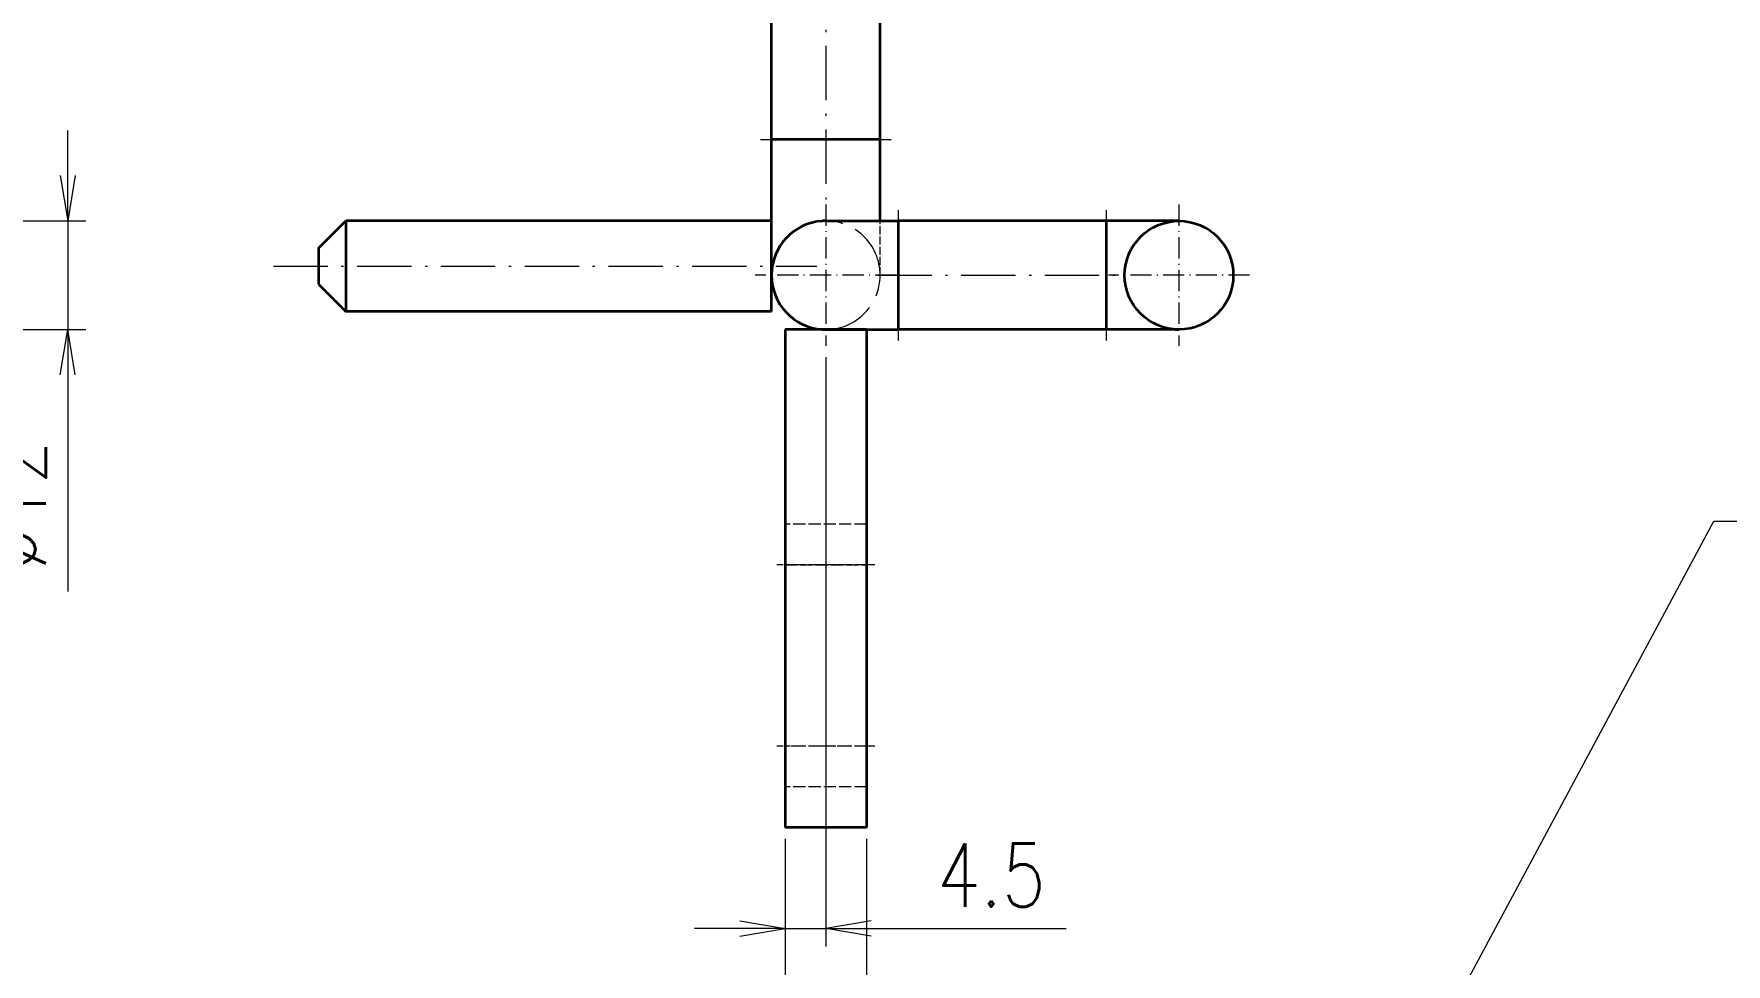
# Model space of a CAD drawing. Header units: millimetres. Extents: x 1333 to 76562, y -37889 to -7215.
# Drawn here: x 8732.4 to 8919.3, y -16694.8 to -16592.1 of the extents above; entities that cross this region are included whole.
import ezdxf

# ---------------------------------------------------------------- set-up
doc = ezdxf.new("R2010")
doc.units = ezdxf.units.MM
doc.header["$LTSCALE"] = 0.5
for name, pattern in [('AM_ISO02W050x2', [3.75, 3, -0.75]), ('AM_ISO08W050x2', [9, 6, -0.75, 1.5, -0.75]), ('DASHDOT', [18.5, 12, -3, 0.5, -3]), ('DASHED', [15, 12, -3])]:
    doc.linetypes.add(name, pattern=pattern)
for name, color, linetype, lineweight in [('中心线', 2, 'AM_ISO08W050x2', 18), ('标注线', 3, 'Continuous', 18), ('粗实线', 7, 'Continuous', 35), ('虚线', 1, 'AM_ISO02W050x2', 18)]:
    doc.layers.add(name, color=color, linetype=linetype, lineweight=lineweight)
doc.styles.add('DIM', font='romans.shx', dxfattribs={"width": 0.8, "bigfont": 'bigfont.shx'})
doc.dimstyles.new('DEH 1-2', dxfattribs={"dimscale": 2, "dimtxt": 3.5, "dimasz": 2.5, "dimexe": 1, "dimexo": 0.625, "dimgap": 1.2, "dimtad": 1, "dimtoh": 1, "dimdsep": 46, "dimtxsty": 'DIM', "dimblk": 'OPEN', "dimcen": 0, "dimclrd": 8, "dimclre": 8, "dimclrt": 2, "dimazin": 2, "dimtfac": 0.5, "dimtmove": 0, "dimatfit": 3, "dimldrblk": 'OPEN', "dimfxl": 0, "dimtolj": 2, "dimlwd": 18, "dimlwe": 18, "dimarcsym": 0})
doc.dimstyles.new('DEH 1-2$0', dxfattribs={"dimscale": 2, "dimtxt": 3.5, "dimasz": 2.5, "dimexe": 1, "dimexo": 0.625, "dimgap": 1.2, "dimtad": 1, "dimdsep": 46, "dimtxsty": 'DIM', "dimblk": 'OPEN', "dimcen": 0, "dimclrd": 8, "dimclre": 8, "dimclrt": 2, "dimazin": 2, "dimtfac": 0.5, "dimtmove": 0, "dimatfit": 3, "dimldrblk": 'OPEN', "dimfxl": 0, "dimtolj": 2, "dimlwd": 13, "dimlwe": 13, "dimarcsym": 0})

# ---------------------------------------------------------------- blocks, each defined once
blk = doc.blocks.new('_Open')
at = {"color": 0, "linetype": 'ByBlock', "lineweight": -2}
for p, q in [((-1, 0.167), (0, 0)), ((-1, -0.167), (0, 0)), ((0, 0), (-1, 0))]:
    blk.add_line(p, q, dxfattribs=at)
blk = doc.blocks.new('*D35')
at = {"layer": 'Defpoints', "color": 0, "transparency": 16777216}
for p in [(8717.9, -16612.73), (8717.9, -16624.73), (8736.17, -16624.73)]:
    blk.add_point(p, dxfattribs=at)
at = {"layer": '标注线', "color": 8, "lineweight": 13, "transparency": 16777216}
for p, q in [((8736.17, -16607.73), (8736.17, -16602.73)), ((8719.15, -16612.73), (8738.17, -16612.73)), ((8736.17, -16612.73), (8736.17, -16624.73)), ((8719.15, -16624.73), (8738.17, -16624.73)), ((8736.17, -16629.73), (8736.17, -16653.66))]:
    blk.add_line(p, q, dxfattribs=at)
at = {"layer": '标注线', "color": 8, "lineweight": 13, "transparency": 16777216, "xscale": 5, "yscale": 5, "zscale": 5}
for p, rotation in [((8736.17, -16612.73), 270), ((8736.17, -16624.73), 90)]:
    blk.add_blockref('_Open', p, dxfattribs=dict(at, rotation=rotation))
at = {"layer": '标注线', "color": 2, "transparency": 16777216, "insert": (8730.27, -16644.19), "char_height": 7, "attachment_point": 5, "rotation": 90, "style": 'DIM'}
blk.add_mtext('\\A2;%%c12', dxfattribs=at)
blk = doc.blocks.new('*D39')
at = {"layer": 'Defpoints', "color": 0, "transparency": 16777216}
for p in [(8815.38, -16679.73), (8824.38, -16679.73), (8824.38, -16706.76)]:
    blk.add_point(p, dxfattribs=at)
at = {"layer": '标注线', "color": 8, "lineweight": 13, "transparency": 16777216}
for p, q in [((8815.38, -16680.98), (8815.38, -16708.76)), ((8824.38, -16680.98), (8824.38, -16708.76)), ((8810.38, -16706.76), (8805.38, -16706.76)), ((8815.38, -16706.76), (8824.38, -16706.76)), ((8829.38, -16706.76), (8834.38, -16706.76))]:
    blk.add_line(p, q, dxfattribs=at)
at = {"layer": '标注线', "color": 8, "lineweight": 13, "transparency": 16777216, "xscale": 5, "yscale": 5, "zscale": 5}
blk.add_blockref('_Open', (8815.38, -16706.76), dxfattribs=at)
at = {"layer": '标注线', "color": 8, "lineweight": 13, "transparency": 16777216, "xscale": 5, "yscale": 5, "zscale": 5, "rotation": 180}
blk.add_blockref('_Open', (8824.38, -16706.76), dxfattribs=at)
at = {"layer": '标注线', "color": 2, "transparency": 16777216, "insert": (8819.88, -16700.86), "char_height": 7, "attachment_point": 5, "style": 'DIM'}
blk.add_mtext('\\A2;9', dxfattribs=at)
blk = doc.blocks.new('*D40')
at = {"layer": 'Defpoints', "color": 0, "transparency": 16777216}
for p in [(8819.88, -16626.53), (8815.38, -16679.73), (8819.88, -16690.88)]:
    blk.add_point(p, dxfattribs=at)
at = {"layer": '标注线', "color": 8, "lineweight": 13, "transparency": 16777216}
for p, q in [((8819.88, -16627.78), (8819.88, -16692.88)), ((8815.38, -16680.98), (8815.38, -16692.88)), ((8810.38, -16690.88), (8805.38, -16690.88)), ((8815.38, -16690.88), (8819.88, -16690.88)), ((8824.88, -16690.88), (8846.41, -16690.88))]:
    blk.add_line(p, q, dxfattribs=at)
at = {"layer": '标注线', "color": 8, "lineweight": 13, "transparency": 16777216, "xscale": 5, "yscale": 5, "zscale": 5}
blk.add_blockref('_Open', (8815.38, -16690.88), dxfattribs=at)
at = {"layer": '标注线', "color": 8, "lineweight": 13, "transparency": 16777216, "xscale": 5, "yscale": 5, "zscale": 5, "rotation": 180}
blk.add_blockref('_Open', (8819.88, -16690.88), dxfattribs=at)
at = {"layer": '标注线', "color": 2, "transparency": 16777216, "insert": (8838.15, -16684.98), "char_height": 7, "attachment_point": 5, "style": 'DIM'}
blk.add_mtext('\\A2;4.5', dxfattribs=at)

msp = doc.modelspace()

# ---------------------------------------------------------------- linework, layer by layer
at = {"layer": '中心线', "linetype": 'DASHDOT'}
for p, q in [((8819.879, -16500.877), (8819.879, -16613.077)), ((8758.879, -16617.727), (8818.879, -16617.727)), ((8825.579, -16618.727), (8853.179, -16618.727))]:
    msp.add_line(p, q, dxfattribs=at)
at = {"layer": '中心线', "linetype": 'DASHDOT', "ltscale": 0.360001}
for p, q in [((8812.679, -16603.727), (8827.079, -16603.727)), ((8850.879, -16625.927), (8850.879, -16611.527))]:
    msp.add_line(p, q, dxfattribs=at)
at = {"layer": '中心线', "linetype": 'DASHDOT', "ltscale": 0.389999}
for p, q in [((8819.879, -16610.927), (8819.879, -16626.527)), ((8858.879, -16610.927), (8858.879, -16626.527)), ((8827.679, -16618.727), (8812.079, -16618.727)), ((8866.679, -16618.727), (8851.079, -16618.727))]:
    msp.add_line(p, q, dxfattribs=at)
at = {"layer": '中心线', "linetype": 'DASHDOT', "ltscale": 0.360013}
msp.add_line((8827.879, -16611.527), (8827.879, -16625.927), dxfattribs=at)
at = {"layer": '中心线', "linetype": 'DASHDOT', "ltscale": 0.270015}
for p, q in [((8825.279, -16650.727), (8814.479, -16650.727)), ((8825.279, -16670.727), (8814.479, -16670.727))]:
    msp.add_line(p, q, dxfattribs=at)
at = {"layer": '粗实线'}
for p, q in [((8813.879, -16603.727), (8813.879, -16511.227)), ((8825.879, -16603.727), (8825.879, -16511.227)), ((8813.879, -16612.727), (8766.879, -16612.727)), ((8850.879, -16612.727), (8827.879, -16612.727)), ((8813.879, -16622.727), (8766.879, -16622.727)), ((8815.379, -16624.727), (8815.379, -16679.727)), ((8824.379, -16624.727), (8824.379, -16679.727)), ((8850.879, -16624.727), (8827.879, -16624.727))]:
    msp.add_line(p, q, dxfattribs=at)
at = {"layer": '粗实线', "ltscale": 0.15}
for p, q in [((8819.879, -16603.727), (8813.879, -16603.727)), ((8825.879, -16603.727), (8819.879, -16603.727)), ((8827.879, -16612.727), (8827.879, -16618.727)), ((8850.879, -16618.727), (8850.879, -16612.727)), ((8827.879, -16618.727), (8827.879, -16624.727)), ((8850.879, -16624.727), (8850.879, -16618.727))]:
    msp.add_line(p, q, dxfattribs=at)
at = {"layer": '粗实线', "ltscale": 0.224999}
for p, q in [((8813.879, -16612.727), (8813.879, -16603.727)), ((8825.879, -16612.727), (8825.879, -16603.727))]:
    msp.add_line(p, q, dxfattribs=at)
at = {"layer": '粗实线', "ltscale": 0.106066}
for p, q in [((8763.879, -16615.727), (8766.879, -16612.727)), ((8763.879, -16619.727), (8766.879, -16622.727))]:
    msp.add_line(p, q, dxfattribs=at)
at = {"layer": '粗实线', "ltscale": 0.125}
for p, q in [((8766.879, -16612.727), (8766.879, -16617.727)), ((8813.879, -16617.727), (8813.879, -16612.727)), ((8766.879, -16617.727), (8766.879, -16622.727)), ((8813.879, -16622.727), (8813.879, -16617.727))]:
    msp.add_line(p, q, dxfattribs=at)
at = {"layer": '粗实线', "ltscale": 0.2}
for p, q in [((8819.879, -16612.727), (8827.879, -16612.727)), ((8858.879, -16612.727), (8850.879, -16612.727)), ((8819.879, -16624.727), (8827.879, -16624.727)), ((8858.879, -16624.727), (8850.879, -16624.727))]:
    msp.add_line(p, q, dxfattribs=at)
at = {"layer": '粗实线', "ltscale": 0.3}
msp.add_line((8827.879, -16612.727), (8827.879, -16624.727), dxfattribs=at)
at = {"layer": '粗实线', "ltscale": 0.05}
for p, q in [((8763.879, -16615.727), (8763.879, -16617.727)), ((8763.879, -16617.727), (8763.879, -16619.727))]:
    msp.add_line(p, q, dxfattribs=at)
at = {"layer": '粗实线', "ltscale": 0.225}
for p, q in [((8824.379, -16624.727), (8815.379, -16624.727)), ((8824.379, -16679.727), (8815.379, -16679.727))]:
    msp.add_line(p, q, dxfattribs=at)
at = {"layer": '粗实线'}
msp.add_circle((8858.879, -16618.727), 6, dxfattribs=at)
for centre, start, end in [((8819.879, -16618.727), 93.91304, 180), ((8819.879, -16618.727), 90, 93.91304), ((8858.879, -16618.727), 90, 93.91304), ((8819.879, -16618.727), 180, 266.08696), ((8819.879, -16618.727), 176.08696, 179.63497), ((8819.879, -16618.727), 266.08696, 270), ((8858.879, -16618.727), 266.08696, 270)]:
    msp.add_arc(centre, 6, start, end, dxfattribs=at)
at = {"layer": '虚线', "linetype": 'DASHED', "ltscale": 0.15}
for p, q in [((8819.879, -16603.727), (8813.879, -16603.727)), ((8825.879, -16603.727), (8819.879, -16603.727)), ((8850.879, -16618.727), (8850.879, -16612.727)), ((8850.879, -16624.727), (8850.879, -16618.727))]:
    msp.add_line(p, q, dxfattribs=at)
at = {"layer": '虚线', "linetype": 'DASHED', "ltscale": 0.125}
for p, q in [((8766.879, -16612.727), (8766.879, -16617.727)), ((8766.879, -16617.727), (8766.879, -16622.727))]:
    msp.add_line(p, q, dxfattribs=at)
at = {"layer": '虚线', "linetype": 'DASHED', "ltscale": 0.150001}
for p, q in [((8813.879, -16618.727), (8813.879, -16612.727)), ((8825.879, -16618.727), (8825.879, -16612.727))]:
    msp.add_line(p, q, dxfattribs=at)
at = {"layer": '虚线', "linetype": 'DASHED', "ltscale": 0.003604}
msp.add_line((8858.879, -16612.727), (8859.024, -16612.728), dxfattribs=at)
at = {"layer": '虚线', "linetype": 'DASHED', "ltscale": 0.000955653}
msp.add_line((8813.879, -16618.727), (8813.88, -16618.689), dxfattribs=at)
at = {"layer": '虚线', "linetype": 'DASHED', "ltscale": 0.225}
for p, q in [((8824.379, -16646.227), (8815.379, -16646.227)), ((8824.379, -16646.227), (8815.379, -16646.227)), ((8824.379, -16650.727), (8815.379, -16650.727)), ((8815.379, -16650.727), (8824.379, -16650.727)), ((8824.379, -16650.727), (8815.379, -16650.727)), ((8815.379, -16650.727), (8824.379, -16650.727)), ((8824.379, -16670.727), (8815.379, -16670.727)), ((8824.379, -16670.727), (8815.379, -16670.727)), ((8824.379, -16670.727), (8815.379, -16670.727)), ((8824.379, -16670.727), (8815.379, -16670.727)), ((8824.379, -16675.227), (8815.379, -16675.227)), ((8824.379, -16675.227), (8815.379, -16675.227))]:
    msp.add_line(p, q, dxfattribs=at)
at = {"layer": '虚线', "linetype": 'DASHED'}
for centre, start, end in [((8819.879, -16618.727), 0, 93.91304), ((8819.879, -16618.727), 86.08696, 90), ((8819.879, -16618.727), 87.58401, 90), ((8858.879, -16618.727), 86.08696, 90), ((8819.879, -16618.727), 176.49396, 180), ((8819.879, -16618.727), 180, 183.91304), ((8819.879, -16618.727), 266.08696, 0), ((8819.879, -16618.727), 0, 3.91304), ((8819.879, -16618.727), 356.08696, 0), ((8819.879, -16618.727), 356.49396, 360), ((8819.879, -16618.727), 267.58401, 270), ((8819.879, -16618.727), 270, 273.91304), ((8858.879, -16618.727), 267.8282, 270), ((8858.879, -16618.727), 270, 273.91304)]:
    msp.add_arc(centre, 6, start, end, dxfattribs=at)

# ---------------------------------------------------------------- dimensions: what is measured, and where the dimension line sits
at = {"layer": '标注线'}
dim = msp.add_linear_dim(base=(8736.169, -16624.727), p1=(8717.896, -16612.727), p2=(8717.896, -16624.727), angle=90, dimstyle='DEH 1-2$0', override={"dimpost": '%%c<>'}, dxfattribs=at)
dim.commit()
dim.dimension.update_dxf_attribs({"geometry": '*D35', "text_midpoint": (8730.269, -16644.193)})
for base, p2, picture, middle in [((8819.879, -16690.877), (8819.879, -16626.527), '*D40', (8838.146, -16684.977)), ((8824.379, -16706.757), (8824.379, -16679.727), '*D39', (8819.879, -16700.857))]:
    dim = msp.add_linear_dim(base=base, p1=(8815.379, -16679.727), p2=p2, dimstyle='DEH 1-2$0', dxfattribs=at)
    dim.commit()
    dim.dimension.update_dxf_attribs({"geometry": picture, "text_midpoint": middle})

# ---------------------------------------------------------------- leaders
msp.add_leader([(8872.721, -16730.193), (8917.923, -16645.907), (9020.559, -16645.907)], dimstyle='DEH 1-2', override={"dimgap": 1.2, "dimtad": 1}, dxfattribs=at)

doc.saveas('drawing.dxf')
